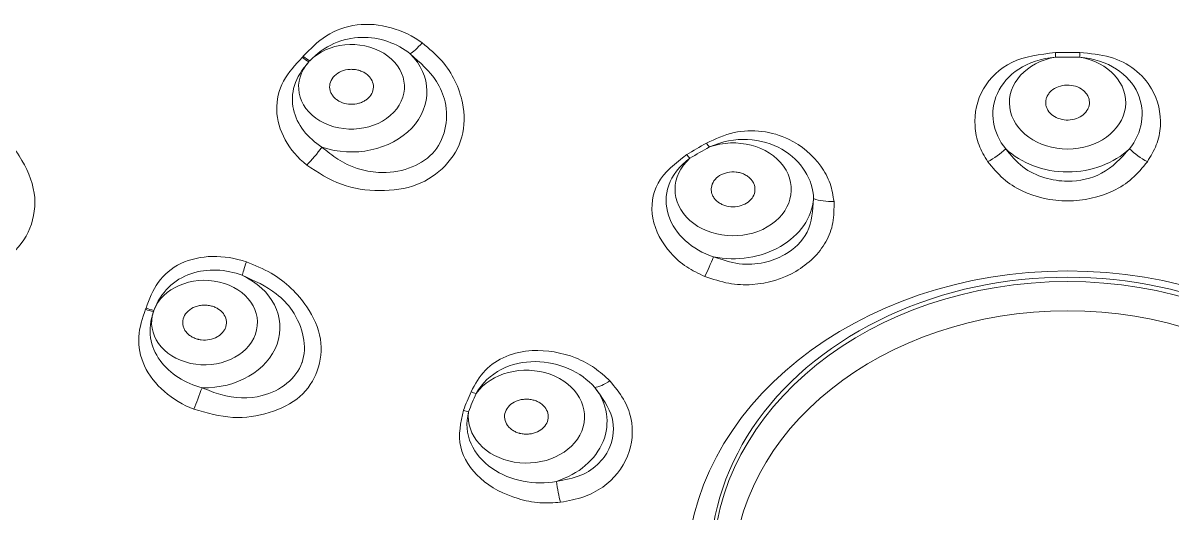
# Model space of a CAD drawing. Extents: x 4791 to 7950, y -873 to 2082.
# Drawn here: x 5882.94 to 5909.19, y 841.21 to 852.4 of the extents above; entities that cross this region are included whole.
import ezdxf

# ---------------------------------------------------------------- set-up
doc = ezdxf.new("R2010")
doc.units = 0
doc.header["$LTSCALE"] = 3
doc.header["$MEASUREMENT"] = 0
doc.layers.add('1', color=7, linetype='CONTINUOUS', true_color=0xffffff)

msp = doc.modelspace()

# ---------------------------------------------------------------- linework, layer by layer
at = {"layer": '1', "color": 7, "linetype": 'Continuous', "lineweight": 18}
for centre, major_axis, ratio, start_param, end_param in [((5906.802, 844.554), (-37.999, 0), 0.798636, 2.01499, 7.409788), ((5906.802, 844.277), (37.699, 0), 0.798636, 5.156583, 10.55138), ((5906.802, 843.645), (34.11, 0), 0.798636, 0, 3.141593), ((5906.802, 843.56), (-33.944, 0), 0.798636, 3.141593, 6.283185), ((5889.489, 852.021), (0.581, -0.55), 0.479948, 4.904674, 5.139089), ((5906.526, 852.105), (-0.012, 0.8), 0.01162, 2.062832, 2.216479), ((5907.078, 852.105), (-0.012, -0.8), 0.01162, 0.925114, 1.078761), ((5889.467, 851.998), (-0.582, 0.549), 0.480569, 1.762227, 1.996642), ((5898.62, 850.054), (0.389, -0.699), 0.344271, 5.112347, 5.265994), ((5898.174, 849.795), (-0.414, 0.685), 0.363073, 1.958284, 2.111931), ((5906.802, 840.079), (8.162, 0), 0.798636, 0, 3.141593), ((5885.917, 846.292), (-0.754, 0.268), 0.578982, 1.539155, 1.77357), ((5885.927, 846.32), (0.753, -0.269), 0.5787, 4.681938, 4.916353), ((5893.288, 844.424), (0.734, -0.318), 0.568663, 4.80057, 4.954217), ((5906.802, 843.56), (-33.944, 0), 0.798636, 0, 1.480672), ((5893.117, 844.005), (-0.748, 0.284), 0.575844, 1.632727, 1.786374), ((5906.802, 843.56), (-33.944, 0), 0.798636, 1.631665, 3.141593)]:
    msp.add_ellipse(centre, major_axis=major_axis, ratio=ratio, start_param=start_param, end_param=end_param, dxfattribs=at)
for centre, major_axis in [((5906.802, 843.483), (-34.52, 0)), ((5906.802, 843.274), (33.622, 0)), ((5906.802, 840.028), (-8.1, 0))]:
    msp.add_ellipse(centre, major_axis=major_axis, ratio=0.798636, dxfattribs=at)
at = {"layer": '1', "color": 7, "linetype": 'Continuous', "lineweight": 13}
for centre, major_axis, ratio, start_param, end_param in [((5890.442, 850.946), (1.209, 0), 0.798636, 2.51018, 8.762594), ((5892.182, 852.326), (-0.477, -0.642), 0.175155, 0.383745, 1.080608), ((5906.802, 841.093), (21.895, 0), 0.798636, 2.493937, 2.495651), ((5890.442, 850.834), (-1.723, 0), 0.798636, 1.168192, 3.821397), ((5906.802, 840.21), (-14.424, 0), 0.798636, 4.69308, 4.731698), ((5906.802, 841.08), (21.709, 0), 0.798636, 2.493937, 2.495651), ((5906.802, 850.586), (1.328, 0), 0.798636, 1.780257, 7.64452), ((5906.802, 840.204), (14.302, 0), 0.798636, 1.551487, 1.590105), ((5889.566, 849.559), (-0.497, -0.626), 0.19287, 1.040159, 1.737023), ((5899.161, 848.604), (1.328, 0), 0.798636, 2.408576, 8.272839), ((5906.802, 840.21), (-14.424, 0), 0.798636, 5.321398, 5.360017), ((5906.802, 840.204), (14.302, 0), 0.798636, 2.179806, 2.218424), ((5904.994, 849.636), (-0.653, -0.463), 0.415521, 1.261472, 1.902927), ((5906.802, 850.474), (-1.842, 0), 0.798636, 0.696206, 2.445387), ((5908.61, 849.636), (-0.653, 0.463), 0.415521, 1.238666, 1.880121), ((5899.161, 848.491), (-1.842, 0), 0.798636, 1.324524, 3.073705), ((5901.512, 848.732), (-0.797, -0.064), 0.504803, 0.831759, 1.473214), ((5888.199, 847.366), (-0.262, -0.756), 0.020057, 5.306268, 6.003131), ((5898.586, 847.035), (-0.296, -0.743), 0.132546, 1.02164, 1.663096), ((5887.084, 845.561), (1.209, 0), 0.798636, 2.879779, 9.132193), ((5887.084, 845.448), (-1.723, 0), 0.798636, 1.537791, 4.190996), ((5906.802, 841.093), (21.895, 0), 0.798636, 2.863537, 2.86525), ((5906.802, 841.08), (21.709, 0), 0.798636, 2.863537, 2.86525), ((5894.438, 843.412), (1.328, 0), 0.798636, 3.036895, 8.901158), ((5887.011, 844.031), (-0.285, -0.748), 0.001294, 0.93016, 1.627023), ((5894.438, 843.3), (-1.842, 0), 0.798636, 1.952843, 3.702024), ((5896.434, 844.669), (-0.582, -0.549), 0.366289, 0.451707, 1.093162), ((5906.802, 840.21), (-14.424, 0), 0.798636, 5.949717, 5.988335), ((5906.802, 840.204), (14.302, 0), 0.798636, 2.808124, 2.846742), ((5895.317, 841.922), (0.101, -0.794), 0.236035, 4.666911, 5.308367)]:
    msp.add_ellipse(centre, major_axis=major_axis, ratio=ratio, start_param=start_param, end_param=end_param, dxfattribs=at)
for centre, major_axis in [((5906.802, 839.784), (-8.709, 0)), ((5906.802, 839.728), (7.641, 0))]:
    msp.add_ellipse(centre, major_axis=major_axis, ratio=0.798636, dxfattribs=at)
for points, knots in [([(5892.057, 851.95), (5891.636, 852.262), (5891.078, 852.423), (5890.312, 852.326), (5890.072, 852.239), (5889.663, 851.98), (5889.501, 851.812), (5889.341, 851.643)], [0, 0, 0, 0, 0.5, 0.5, 0.75, 0.75, 1, 1, 1, 1]), ([(5892.057, 851.95), (5892.214, 851.819), (5892.519, 851.565), (5892.828, 851.087), (5893.026, 850.494), (5893.035, 849.785), (5892.628, 849.115), (5891.957, 848.649), (5891.091, 848.537), (5890.179, 848.662), (5889.674, 848.992), (5889.418, 849.159)], [0, 0, 0, 0, 0.087607, 0.169371, 0.250856, 0.377447, 0.501128, 0.621802, 0.747777, 0.872041, 1, 1, 1, 1]), ([(5889.489, 851.54), (5889.652, 851.709), (5889.839, 851.844), (5890.243, 852.024), (5890.456, 852.069), (5891.087, 852.086), (5891.49, 851.937), (5891.782, 851.699)], [0, 0, 0, 0, 0.25, 0.25, 0.5, 0.5, 1, 1, 1, 1]), ([(5889.767, 849.568), (5889.884, 849.471), (5890.25, 849.167), (5891.196, 848.854), (5892.009, 849.125), (5892.572, 849.721), (5892.713, 850.36), (5892.366, 851.184), (5892.006, 851.502), (5891.782, 851.699)], [0, 0, 0, 0, 0.080562, 0.253207, 0.499831, 0.500495, 0.747529, 0.843295, 1, 1, 1, 1]), ([(5904.978, 849.236), (5904.904, 849.361), (5904.751, 849.617), (5904.641, 850.192), (5904.787, 850.921), (5905.503, 851.61), (5906.174, 851.687), (5906.523, 851.727)], [0, 0, 0, 0, 0.121003, 0.24993, 0.500418, 0.740079, 1, 1, 1, 1]), ([(5907.08, 851.727), (5907.318, 851.708), (5907.769, 851.671), (5908.358, 851.37), (5908.83, 850.834), (5908.973, 850.191), (5908.855, 849.616), (5908.701, 849.361), (5908.625, 849.236)], [0, 0, 0, 0, 0.178327, 0.339125, 0.500023, 0.752204, 0.878517, 1, 1, 1, 1]), ([(5889.318, 851.619), (5889.16, 851.451), (5889, 851.278), (5888.783, 850.875), (5888.727, 850.647), (5888.744, 849.956), (5889.01, 849.483), (5889.418, 849.159)], [0, 0, 0, 0, 0.25, 0.25, 0.5, 0.5, 1, 1, 1, 1]), ([(5889.767, 849.568), (5889.443, 849.77), (5889.192, 850.083), (5889.077, 850.609), (5889.081, 850.795), (5889.196, 851.163), (5889.309, 851.347), (5889.467, 851.516)], [0, 0, 0, 0, 0.5, 0.5, 0.75, 0.75, 1, 1, 1, 1]), ([(5905.388, 849.53), (5905.096, 849.888), (5905.004, 850.367), (5905.294, 851.008), (5905.46, 851.203), (5905.91, 851.498), (5906.201, 851.594), (5906.526, 851.624)], [0, 0, 0, 0, 0.5, 0.5, 0.75, 0.75, 1, 1, 1, 1]), ([(5907.078, 851.624), (5907.401, 851.594), (5907.691, 851.499), (5908.142, 851.205), (5908.309, 851.008), (5908.598, 850.372), (5908.506, 849.887), (5908.215, 849.53)], [0, 0, 0, 0, 0.25, 0.25, 0.5, 0.5, 1, 1, 1, 1]), ([(5881.362, 850.572), (5881.57, 850.473), (5881.972, 850.282), (5882.482, 849.86), (5882.941, 849.284), (5883.273, 848.527), (5883.154, 847.691), (5882.664, 847.018), (5881.826, 846.714), (5880.865, 846.685), (5880.249, 846.931), (5879.932, 847.057)], [0, 0, 0, 0, 0.087456, 0.169153, 0.25014, 0.377375, 0.499739, 0.622279, 0.749894, 0.871256, 1, 1, 1, 1]), ([(5898.55, 849.658), (5898.756, 849.754), (5899.146, 849.935), (5899.825, 849.963), (5900.565, 849.742), (5901.11, 849.277), (5901.399, 848.746), (5901.444, 848.464), (5901.466, 848.325)], [0, 0, 0, 0, 0.178327, 0.339125, 0.500023, 0.752204, 0.878517, 1, 1, 1, 1]), ([(5898.62, 849.572), (5898.903, 849.7), (5899.207, 849.758), (5899.779, 849.73), (5900.052, 849.647), (5900.727, 849.261), (5900.988, 848.82), (5900.999, 848.391)], [0, 0, 0, 0, 0.25, 0.25, 0.5, 0.5, 1, 1, 1, 1]), ([(5898.516, 846.613), (5898.373, 846.681), (5898.078, 846.821), (5897.605, 847.245), (5897.237, 847.916), (5897.355, 848.821), (5897.845, 849.2), (5898.1, 849.397)], [0, 0, 0, 0, 0.121003, 0.24993, 0.500418, 0.740079, 1, 1, 1, 1]), ([(5898.711, 847.064), (5898.229, 847.221), (5897.824, 847.571), (5897.612, 848.233), (5897.61, 848.47), (5897.767, 848.922), (5897.933, 849.137), (5898.174, 849.313)], [0, 0, 0, 0, 0.5, 0.5, 0.75, 0.75, 1, 1, 1, 1]), ([(5905.388, 849.53), (5905.508, 849.382), (5905.741, 849.094), (5906.26, 848.847), (5906.89, 848.749), (5907.662, 848.917), (5908.024, 849.318), (5908.215, 849.53)], [0, 0, 0, 0, 0.179168, 0.347393, 0.501625, 0.737142, 1, 1, 1, 1]), ([(5908.625, 849.236), (5908.515, 849.102), (5908.301, 848.839), (5907.709, 848.459), (5906.803, 848.263), (5905.897, 848.458), (5905.303, 848.838), (5905.089, 849.101), (5904.978, 849.236)], [0, 0, 0, 0, 0.130106, 0.252927, 0.499594, 0.746402, 0.869479, 1, 1, 1, 1]), ([(5901.466, 848.325), (5901.467, 848.162), (5901.469, 847.845), (5901.244, 847.252), (5900.642, 846.665), (5899.779, 846.401), (5899.044, 846.436), (5898.695, 846.553), (5898.516, 846.613)], [0, 0, 0, 0, 0.130106, 0.252927, 0.499594, 0.746402, 0.869479, 1, 1, 1, 1]), ([(5898.711, 847.064), (5898.906, 846.997), (5899.282, 846.868), (5899.864, 846.907), (5900.437, 847.12), (5900.952, 847.622), (5900.983, 848.126), (5900.999, 848.391)], [0, 0, 0, 0, 0.179168, 0.347393, 0.501625, 0.737142, 1, 1, 1, 1]), ([(5888.039, 846.947), (5887.537, 847.122), (5886.974, 847.115), (5886.332, 846.808), (5886.154, 846.659), (5885.897, 846.3), (5885.821, 846.097), (5885.748, 845.893)], [0, 0, 0, 0, 0.5, 0.5, 0.75, 0.75, 1, 1, 1, 1]), ([(5888.039, 846.947), (5888.233, 846.869), (5888.608, 846.716), (5889.08, 846.355), (5889.5, 845.855), (5889.801, 845.192), (5889.714, 844.448), (5889.31, 843.821), (5888.585, 843.472), (5887.722, 843.332), (5887.138, 843.499), (5886.841, 843.584)], [0, 0, 0, 0, 0.087607, 0.169371, 0.250856, 0.377447, 0.501128, 0.621802, 0.747777, 0.872041, 1, 1, 1, 1]), ([(5885.927, 845.839), (5886.002, 846.044), (5886.116, 846.223), (5886.407, 846.507), (5886.583, 846.611), (5887.149, 846.806), (5887.577, 846.781), (5887.943, 846.641)], [0, 0, 0, 0, 0.25, 0.25, 0.5, 0.5, 1, 1, 1, 1]), ([(5887.027, 844.073), (5887.169, 844.014), (5887.613, 843.832), (5888.574, 843.803), (5889.183, 844.286), (5889.438, 845.005), (5889.302, 845.644), (5888.664, 846.321), (5888.219, 846.518), (5887.943, 846.641)], [0, 0, 0, 0, 0.080562, 0.253207, 0.499831, 0.500495, 0.747529, 0.843295, 1, 1, 1, 1]), ([(5885.738, 845.864), (5885.666, 845.662), (5885.595, 845.454), (5885.569, 845.015), (5885.613, 844.785), (5885.914, 844.142), (5886.345, 843.773), (5886.841, 843.584)], [0, 0, 0, 0, 0.25, 0.25, 0.5, 0.5, 1, 1, 1, 1]), ([(5887.027, 844.073), (5886.649, 844.169), (5886.288, 844.391), (5885.957, 844.851), (5885.881, 845.026), (5885.824, 845.403), (5885.846, 845.607), (5885.917, 845.81)], [0, 0, 0, 0, 0.5, 0.5, 0.75, 0.75, 1, 1, 1, 1]), ([(5893.172, 843.98), (5893.267, 844.154), (5893.447, 844.483), (5893.956, 844.82), (5894.682, 844.978), (5895.421, 844.847), (5896.007, 844.543), (5896.234, 844.331), (5896.345, 844.227)], [0, 0, 0, 0, 0.178327, 0.339125, 0.500023, 0.752204, 0.878517, 1, 1, 1, 1]), ([(5893.288, 843.943), (5893.423, 844.179), (5893.624, 844.368), (5894.098, 844.612), (5894.373, 844.671), (5895.178, 844.669), (5895.691, 844.428), (5895.998, 844.082)], [0, 0, 0, 0, 0.25, 0.25, 0.5, 0.5, 1, 1, 1, 1]), ([(5895.125, 841.935), (5895.319, 841.969), (5895.695, 842.035), (5896.118, 842.334), (5896.416, 842.774), (5896.477, 843.425), (5896.164, 843.855), (5895.998, 844.082)], [0, 0, 0, 0, 0.179168, 0.347393, 0.501625, 0.737142, 1, 1, 1, 1]), ([(5896.345, 844.227), (5896.457, 844.093), (5896.674, 843.833), (5896.902, 843.241), (5896.834, 842.48), (5896.344, 841.865), (5895.749, 841.555), (5895.399, 841.49), (5895.218, 841.457)], [0, 0, 0, 0, 0.130106, 0.252927, 0.499594, 0.746402, 0.869479, 1, 1, 1, 1]), ([(5895.218, 841.457), (5895.061, 841.447), (5894.737, 841.426), (5894.082, 841.557), (5893.339, 841.94), (5892.814, 842.74), (5892.937, 843.278), (5893, 843.557)], [0, 0, 0, 0, 0.121003, 0.24993, 0.500418, 0.740079, 1, 1, 1, 1]), ([(5895.125, 841.935), (5894.635, 841.839), (5894.073, 841.938), (5893.44, 842.381), (5893.271, 842.573), (5893.075, 843.016), (5893.052, 843.267), (5893.117, 843.523)], [0, 0, 0, 0, 0.5, 0.5, 0.75, 0.75, 1, 1, 1, 1])]:
    msp.add_open_spline(points, degree=3, knots=knots, dxfattribs=at)
at = {"layer": '1', "color": 7, "linetype": 'Continuous', "lineweight": 18}
for points, knots in [([(5890.742, 851.266), (5890.729, 851.274), (5890.701, 851.289), (5890.642, 851.314), (5890.561, 851.337), (5890.46, 851.348), (5890.323, 851.341), (5890.161, 851.29), (5890.012, 851.172), (5889.948, 851.04), (5889.939, 850.93), (5889.954, 850.848), (5889.99, 850.771), (5890.043, 850.701), (5890.095, 850.658), (5890.133, 850.633), (5890.159, 850.617), (5890.235, 850.578), (5890.374, 850.541), (5890.533, 850.548), (5890.65, 850.581), (5890.731, 850.618), (5890.802, 850.666), (5890.881, 850.744), (5890.943, 850.861), (5890.947, 851.014), (5890.891, 851.135), (5890.825, 851.206), (5890.78, 851.242), (5890.755, 851.259), (5890.742, 851.266)], [0, 0, 0, 0, 0.015625, 0.03125, 0.0625, 0.09375, 0.125, 0.1875, 0.25, 0.3125, 0.34375, 0.375, 0.40625, 0.4375, 0.46875, 0.476562, 0.484375, 0.5, 0.5625, 0.625, 0.65625, 0.6875, 0.71875, 0.75, 0.8125, 0.875, 0.9375, 0.96875, 0.984375, 1, 1, 1, 1]), ([(5907.302, 850.587), (5907.302, 850.6), (5907.3, 850.626), (5907.29, 850.679), (5907.265, 850.743), (5907.217, 850.813), (5907.131, 850.895), (5906.987, 850.969), (5906.785, 850.996), (5906.585, 850.958), (5906.447, 850.877), (5906.368, 850.79), (5906.326, 850.717), (5906.307, 850.653), (5906.302, 850.607), (5906.302, 850.581), (5906.304, 850.542), (5906.315, 850.484), (5906.361, 850.386), (5906.459, 850.282), (5906.625, 850.202), (5906.817, 850.177), (5907.008, 850.212), (5907.169, 850.301), (5907.259, 850.411), (5907.296, 850.51), (5907.302, 850.561), (5907.302, 850.587)], [0, 0, 0, 0, 0.015625, 0.03125, 0.0625, 0.09375, 0.125, 0.1875, 0.25, 0.3125, 0.375, 0.40625, 0.4375, 0.46875, 0.484375, 0.492188, 0.5, 0.53125, 0.5625, 0.625, 0.6875, 0.75, 0.8125, 0.875, 0.9375, 0.96875, 1, 1, 1, 1]), ([(5899.565, 848.839), (5899.555, 848.849), (5899.534, 848.87), (5899.487, 848.908), (5899.42, 848.948), (5899.329, 848.982), (5899.199, 849.008), (5899.029, 849), (5898.845, 848.928), (5898.711, 848.803), (5898.66, 848.672), (5898.66, 848.565), (5898.679, 848.486), (5898.711, 848.425), (5898.741, 848.386), (5898.76, 848.364), (5898.79, 848.333), (5898.843, 848.292), (5898.951, 848.235), (5899.107, 848.197), (5899.301, 848.21), (5899.474, 848.28), (5899.603, 848.397), (5899.668, 848.545), (5899.66, 848.676), (5899.617, 848.773), (5899.584, 848.818), (5899.565, 848.839)], [0, 0, 0, 0, 0.015625, 0.03125, 0.0625, 0.09375, 0.125, 0.1875, 0.25, 0.3125, 0.375, 0.40625, 0.4375, 0.46875, 0.484375, 0.492188, 0.5, 0.53125, 0.5625, 0.625, 0.6875, 0.75, 0.8125, 0.875, 0.9375, 0.96875, 1, 1, 1, 1]), ([(5887.219, 845.945), (5887.203, 845.949), (5887.171, 845.955), (5887.104, 845.961), (5887.018, 845.959), (5886.919, 845.94), (5886.795, 845.894), (5886.667, 845.8), (5886.581, 845.647), (5886.581, 845.505), (5886.623, 845.4), (5886.674, 845.328), (5886.742, 845.266), (5886.823, 845.217), (5886.891, 845.191), (5886.938, 845.179), (5886.969, 845.172), (5887.058, 845.157), (5887.204, 845.163), (5887.349, 845.215), (5887.444, 845.28), (5887.502, 845.337), (5887.547, 845.403), (5887.585, 845.498), (5887.59, 845.625), (5887.524, 845.77), (5887.418, 845.866), (5887.324, 845.913), (5887.265, 845.933), (5887.234, 845.942), (5887.219, 845.945)], [0, 0, 0, 0, 0.015625, 0.03125, 0.0625, 0.09375, 0.125, 0.1875, 0.25, 0.3125, 0.34375, 0.375, 0.40625, 0.4375, 0.46875, 0.476562, 0.484375, 0.5, 0.5625, 0.625, 0.65625, 0.6875, 0.71875, 0.75, 0.8125, 0.875, 0.9375, 0.96875, 0.984375, 1, 1, 1, 1]), ([(5894.592, 843.792), (5894.577, 843.796), (5894.544, 843.803), (5894.478, 843.812), (5894.395, 843.813), (5894.296, 843.798), (5894.172, 843.758), (5894.04, 843.672), (5893.945, 843.527), (5893.928, 843.363), (5893.983, 843.233), (5894.061, 843.146), (5894.135, 843.091), (5894.206, 843.057), (5894.259, 843.039), (5894.29, 843.031), (5894.337, 843.02), (5894.41, 843.011), (5894.54, 843.015), (5894.694, 843.058), (5894.841, 843.16), (5894.93, 843.298), (5894.948, 843.453), (5894.891, 843.603), (5894.789, 843.705), (5894.682, 843.764), (5894.623, 843.784), (5894.592, 843.792)], [0, 0, 0, 0, 0.015625, 0.03125, 0.0625, 0.09375, 0.125, 0.1875, 0.25, 0.3125, 0.375, 0.40625, 0.4375, 0.46875, 0.484375, 0.492188, 0.5, 0.53125, 0.5625, 0.625, 0.6875, 0.75, 0.8125, 0.875, 0.9375, 0.96875, 1, 1, 1, 1])]:
    msp.add_open_spline(points, degree=3, knots=knots, dxfattribs=at)

doc.saveas('drawing.dxf')
